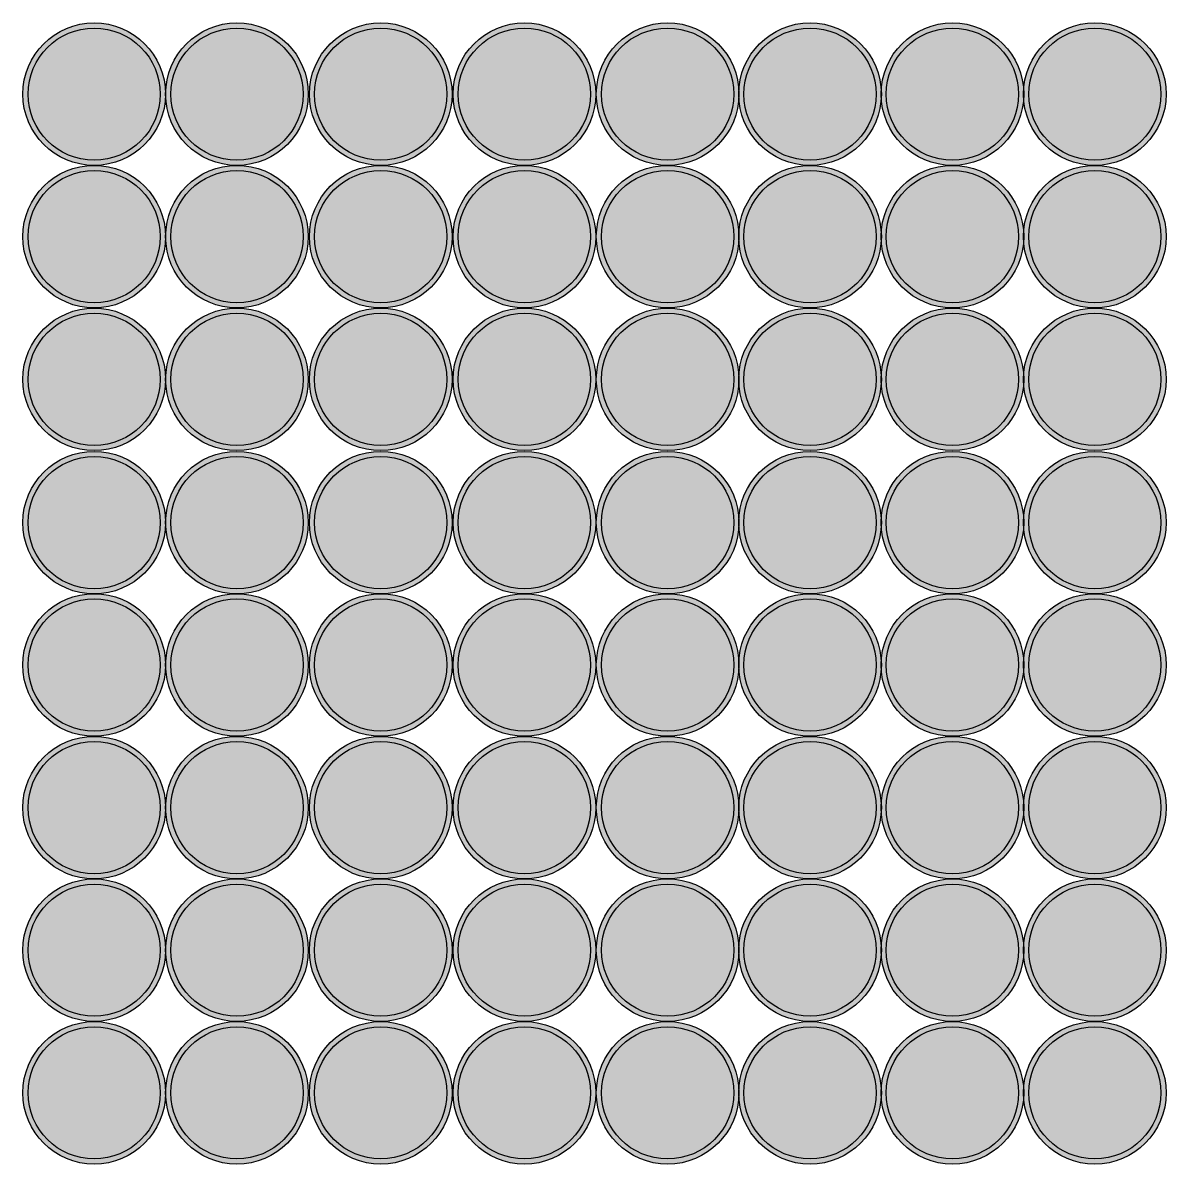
# Model space of a CAD drawing. Header units: inches. Extents: x 2620 to 4317, y 1826 to 2873.
# Drawn here: x 3358.93 to 3386.5, y 2522.89 to 2550.43 of the extents above; entities that cross this region are included whole.
import ezdxf

# ---------------------------------------------------------------- set-up
doc = ezdxf.new("R2010")
doc.units = ezdxf.units.IN
doc.header["$MEASUREMENT"] = 0

msp = doc.modelspace()

# ---------------------------------------------------------------- hatches: boundary and pattern name
h = msp.add_hatch(color=256)
h.dxf.hatch_style = 1
h.set_gradient(color1=(41, 49, 137), color2=(19, 103, 52), tint=1, name='INVCURVED')
h.paths.add_polyline_path([(3358.92527, 2548.71449, 1), (3362.36527, 2548.71449, 1)])
h.paths.add_polyline_path([(3362.24027, 2548.71449, -1), (3359.05027, 2548.71449, -1)], flags=16)
h = msp.add_hatch(color=256)
h.dxf.hatch_style = 1
h.set_gradient(color1=(242, 103, 34), color2=(248, 153, 30), tint=1)
h.paths.add_polyline_path([(3362.24027, 2548.71449, 1), (3359.05027, 2548.71449, 1)])
h = msp.add_hatch(color=256)
h.dxf.hatch_style = 1
h.set_gradient(color1=(41, 49, 137), color2=(19, 103, 52), tint=1, name='INVCURVED')
h.paths.add_polyline_path([(3362.369, 2548.71449, 1), (3365.809, 2548.71449, 1)])
h.paths.add_polyline_path([(3365.684, 2548.71449, -1), (3362.494, 2548.71449, -1)], flags=16)
h = msp.add_hatch(color=256)
h.dxf.hatch_style = 1
h.set_gradient(color1=(242, 103, 34), color2=(248, 153, 30), tint=1)
h.paths.add_polyline_path([(3365.684, 2548.71449, 1), (3362.494, 2548.71449, 1)])
h = msp.add_hatch(color=256)
h.dxf.hatch_style = 1
h.set_gradient(color1=(41, 49, 137), color2=(19, 103, 52), tint=1, name='INVCURVED')
h.paths.add_polyline_path([(3365.83755, 2548.71449, 1), (3369.27755, 2548.71449, 1)])
h.paths.add_polyline_path([(3369.15255, 2548.71449, -1), (3365.96255, 2548.71449, -1)], flags=16)
h = msp.add_hatch(color=256)
h.dxf.hatch_style = 1
h.set_gradient(color1=(242, 103, 34), color2=(248, 153, 30), tint=1)
h.paths.add_polyline_path([(3369.15255, 2548.71449, 1), (3365.96255, 2548.71449, 1)])
h = msp.add_hatch(color=256)
h.dxf.hatch_style = 1
h.set_gradient(color1=(41, 49, 137), color2=(19, 103, 52), tint=1, name='INVCURVED')
h.paths.add_polyline_path([(3369.30374, 2548.71449, 1), (3372.74374, 2548.71449, 1)])
h.paths.add_polyline_path([(3372.61874, 2548.71449, -1), (3369.42874, 2548.71449, -1)], flags=16)
h = msp.add_hatch(color=256)
h.dxf.hatch_style = 1
h.set_gradient(color1=(242, 103, 34), color2=(248, 153, 30), tint=1)
h.paths.add_polyline_path([(3372.61874, 2548.71449, 1), (3369.42874, 2548.71449, 1)])
h = msp.add_hatch(color=256)
h.dxf.hatch_style = 1
h.set_gradient(color1=(41, 49, 137), color2=(19, 103, 52), tint=1, name='INVCURVED')
h.paths.add_polyline_path([(3372.75767, 2548.71449, 1), (3376.19767, 2548.71449, 1)])
h.paths.add_polyline_path([(3376.07267, 2548.71449, -1), (3372.88267, 2548.71449, -1)], flags=16)
h = msp.add_hatch(color=256)
h.dxf.hatch_style = 1
h.set_gradient(color1=(242, 103, 34), color2=(248, 153, 30), tint=1)
h.paths.add_polyline_path([(3376.07267, 2548.71449, 1), (3372.88267, 2548.71449, 1)])
h = msp.add_hatch(color=256)
h.dxf.hatch_style = 1
h.set_gradient(color1=(41, 49, 137), color2=(19, 103, 52), tint=1, name='INVCURVED')
h.paths.add_polyline_path([(3376.19244, 2548.71449, 1), (3379.63244, 2548.71449, 1)])
h.paths.add_polyline_path([(3379.50744, 2548.71449, -1), (3376.31744, 2548.71449, -1)], flags=16)
h = msp.add_hatch(color=256)
h.dxf.hatch_style = 1
h.set_gradient(color1=(242, 103, 34), color2=(248, 153, 30), tint=1)
h.paths.add_polyline_path([(3379.50744, 2548.71449, 1), (3376.31744, 2548.71449, 1)])
h = msp.add_hatch(color=256)
h.dxf.hatch_style = 1
h.set_gradient(color1=(41, 49, 137), color2=(19, 103, 52), tint=1, name='INVCURVED')
h.paths.add_polyline_path([(3379.62721, 2548.71449, 1), (3383.06721, 2548.71449, 1)])
h.paths.add_polyline_path([(3382.94221, 2548.71449, -1), (3379.75221, 2548.71449, -1)], flags=16)
h = msp.add_hatch(color=256)
h.dxf.hatch_style = 1
h.set_gradient(color1=(242, 103, 34), color2=(248, 153, 30), tint=1)
h.paths.add_polyline_path([(3382.94221, 2548.71449, 1), (3379.75221, 2548.71449, 1)])
h = msp.add_hatch(color=256)
h.dxf.hatch_style = 1
h.set_gradient(color1=(41, 49, 137), color2=(19, 103, 52), tint=1, name='INVCURVED')
h.paths.add_polyline_path([(3383.06179, 2548.71449, 1), (3386.50179, 2548.71449, 1)])
h.paths.add_polyline_path([(3386.37679, 2548.71449, -1), (3383.18679, 2548.71449, -1)], flags=16)
h = msp.add_hatch(color=256)
h.dxf.hatch_style = 1
h.set_gradient(color1=(242, 103, 34), color2=(248, 153, 30), tint=1)
h.paths.add_polyline_path([(3386.37679, 2548.71449, 1), (3383.18679, 2548.71449, 1)])
h = msp.add_hatch(color=256)
h.dxf.hatch_style = 1
h.set_gradient(color1=(41, 49, 137), color2=(19, 103, 52), tint=1, name='INVCURVED')
h.paths.add_polyline_path([(3358.92527, 2545.27554, 1), (3362.36527, 2545.27554, 1)])
h.paths.add_polyline_path([(3362.24027, 2545.27554, -1), (3359.05027, 2545.27554, -1)], flags=16)
h = msp.add_hatch(color=256)
h.dxf.hatch_style = 1
h.set_gradient(color1=(41, 49, 137), color2=(19, 103, 52), tint=1, name='INVCURVED')
h.paths.add_polyline_path([(3362.369, 2545.27554, 1), (3365.809, 2545.27554, 1)])
h.paths.add_polyline_path([(3365.684, 2545.27554, -1), (3362.494, 2545.27554, -1)], flags=16)
h = msp.add_hatch(color=256)
h.dxf.hatch_style = 1
h.set_gradient(color1=(41, 49, 137), color2=(19, 103, 52), tint=1, name='INVCURVED')
h.paths.add_polyline_path([(3365.83755, 2545.27554, 1), (3369.27755, 2545.27554, 1)])
h.paths.add_polyline_path([(3369.15255, 2545.27554, -1), (3365.96255, 2545.27554, -1)], flags=16)
h = msp.add_hatch(color=256)
h.dxf.hatch_style = 1
h.set_gradient(color1=(41, 49, 137), color2=(19, 103, 52), tint=1, name='INVCURVED')
h.paths.add_polyline_path([(3369.30374, 2545.27554, 1), (3372.74374, 2545.27554, 1)])
h.paths.add_polyline_path([(3372.61874, 2545.27554, -1), (3369.42874, 2545.27554, -1)], flags=16)
h = msp.add_hatch(color=256)
h.dxf.hatch_style = 1
h.set_gradient(color1=(41, 49, 137), color2=(19, 103, 52), tint=1, name='INVCURVED')
h.paths.add_polyline_path([(3372.75767, 2545.27554, 1), (3376.19767, 2545.27554, 1)])
h.paths.add_polyline_path([(3376.07267, 2545.27554, -1), (3372.88267, 2545.27554, -1)], flags=16)
h = msp.add_hatch(color=256)
h.dxf.hatch_style = 1
h.set_gradient(color1=(41, 49, 137), color2=(19, 103, 52), tint=1, name='INVCURVED')
h.paths.add_polyline_path([(3376.19244, 2545.27554, 1), (3379.63244, 2545.27554, 1)])
h.paths.add_polyline_path([(3379.50744, 2545.27554, -1), (3376.31744, 2545.27554, -1)], flags=16)
h = msp.add_hatch(color=256)
h.dxf.hatch_style = 1
h.set_gradient(color1=(41, 49, 137), color2=(19, 103, 52), tint=1, name='INVCURVED')
h.paths.add_polyline_path([(3379.62721, 2545.27554, 1), (3383.06721, 2545.27554, 1)])
h.paths.add_polyline_path([(3382.94221, 2545.27554, -1), (3379.75221, 2545.27554, -1)], flags=16)
h = msp.add_hatch(color=256)
h.dxf.hatch_style = 1
h.set_gradient(color1=(41, 49, 137), color2=(19, 103, 52), tint=1, name='INVCURVED')
h.paths.add_polyline_path([(3383.06179, 2545.27554, 1), (3386.50179, 2545.27554, 1)])
h.paths.add_polyline_path([(3386.37679, 2545.27554, -1), (3383.18679, 2545.27554, -1)], flags=16)
h = msp.add_hatch(color=256)
h.dxf.hatch_style = 1
h.set_gradient(color1=(242, 103, 34), color2=(248, 153, 30), tint=1)
h.paths.add_polyline_path([(3362.24027, 2545.27554, 1), (3359.05027, 2545.27554, 1)])
h = msp.add_hatch(color=256)
h.dxf.hatch_style = 1
h.set_gradient(color1=(242, 103, 34), color2=(248, 153, 30), tint=1)
h.paths.add_polyline_path([(3365.684, 2545.27554, 1), (3362.494, 2545.27554, 1)])
h = msp.add_hatch(color=256)
h.dxf.hatch_style = 1
h.set_gradient(color1=(242, 103, 34), color2=(248, 153, 30), tint=1)
h.paths.add_polyline_path([(3369.15255, 2545.27554, 1), (3365.96255, 2545.27554, 1)])
h = msp.add_hatch(color=256)
h.dxf.hatch_style = 1
h.set_gradient(color1=(242, 103, 34), color2=(248, 153, 30), tint=1)
h.paths.add_polyline_path([(3372.61874, 2545.27554, 1), (3369.42874, 2545.27554, 1)])
h = msp.add_hatch(color=256)
h.dxf.hatch_style = 1
h.set_gradient(color1=(242, 103, 34), color2=(248, 153, 30), tint=1)
h.paths.add_polyline_path([(3376.07267, 2545.27554, 1), (3372.88267, 2545.27554, 1)])
h = msp.add_hatch(color=256)
h.dxf.hatch_style = 1
h.set_gradient(color1=(242, 103, 34), color2=(248, 153, 30), tint=1)
h.paths.add_polyline_path([(3379.50744, 2545.27554, 1), (3376.31744, 2545.27554, 1)])
h = msp.add_hatch(color=256)
h.dxf.hatch_style = 1
h.set_gradient(color1=(242, 103, 34), color2=(248, 153, 30), tint=1)
h.paths.add_polyline_path([(3382.94221, 2545.27554, 1), (3379.75221, 2545.27554, 1)])
h = msp.add_hatch(color=256)
h.dxf.hatch_style = 1
h.set_gradient(color1=(242, 103, 34), color2=(248, 153, 30), tint=1)
h.paths.add_polyline_path([(3386.37679, 2545.27554, 1), (3383.18679, 2545.27554, 1)])
h = msp.add_hatch(color=256)
h.dxf.hatch_style = 1
h.set_gradient(color1=(41, 49, 137), color2=(19, 103, 52), tint=1, name='INVCURVED')
h.paths.add_polyline_path([(3358.92527, 2541.83202, 1), (3362.36527, 2541.83202, 1)])
h.paths.add_polyline_path([(3362.24027, 2541.83202, -1), (3359.05027, 2541.83202, -1)], flags=16)
h = msp.add_hatch(color=256)
h.dxf.hatch_style = 1
h.set_gradient(color1=(242, 103, 34), color2=(248, 153, 30), tint=1)
h.paths.add_polyline_path([(3362.24027, 2541.83202, 1), (3359.05027, 2541.83202, 1)])
h = msp.add_hatch(color=256)
h.dxf.hatch_style = 1
h.set_gradient(color1=(41, 49, 137), color2=(19, 103, 52), tint=1, name='INVCURVED')
h.paths.add_polyline_path([(3362.369, 2541.83202, 1), (3365.809, 2541.83202, 1)])
h.paths.add_polyline_path([(3365.684, 2541.83202, -1), (3362.494, 2541.83202, -1)], flags=16)
h = msp.add_hatch(color=256)
h.dxf.hatch_style = 1
h.set_gradient(color1=(242, 103, 34), color2=(248, 153, 30), tint=1)
h.paths.add_polyline_path([(3365.684, 2541.83202, 1), (3362.494, 2541.83202, 1)])
h = msp.add_hatch(color=256)
h.dxf.hatch_style = 1
h.set_gradient(color1=(41, 49, 137), color2=(19, 103, 52), tint=1, name='INVCURVED')
h.paths.add_polyline_path([(3365.83755, 2541.83202, 1), (3369.27755, 2541.83202, 1)])
h.paths.add_polyline_path([(3369.15255, 2541.83202, -1), (3365.96255, 2541.83202, -1)], flags=16)
h = msp.add_hatch(color=256)
h.dxf.hatch_style = 1
h.set_gradient(color1=(242, 103, 34), color2=(248, 153, 30), tint=1)
h.paths.add_polyline_path([(3369.15255, 2541.83202, 1), (3365.96255, 2541.83202, 1)])
h = msp.add_hatch(color=256)
h.dxf.hatch_style = 1
h.set_gradient(color1=(41, 49, 137), color2=(19, 103, 52), tint=1, name='INVCURVED')
h.paths.add_polyline_path([(3369.30374, 2541.83202, 1), (3372.74374, 2541.83202, 1)])
h.paths.add_polyline_path([(3372.61874, 2541.83202, -1), (3369.42874, 2541.83202, -1)], flags=16)
h = msp.add_hatch(color=256)
h.dxf.hatch_style = 1
h.set_gradient(color1=(242, 103, 34), color2=(248, 153, 30), tint=1)
h.paths.add_polyline_path([(3372.61874, 2541.83202, 1), (3369.42874, 2541.83202, 1)])
h = msp.add_hatch(color=256)
h.dxf.hatch_style = 1
h.set_gradient(color1=(41, 49, 137), color2=(19, 103, 52), tint=1, name='INVCURVED')
h.paths.add_polyline_path([(3372.75767, 2541.83202, 1), (3376.19767, 2541.83202, 1)])
h.paths.add_polyline_path([(3376.07267, 2541.83202, -1), (3372.88267, 2541.83202, -1)], flags=16)
h = msp.add_hatch(color=256)
h.dxf.hatch_style = 1
h.set_gradient(color1=(242, 103, 34), color2=(248, 153, 30), tint=1)
h.paths.add_polyline_path([(3376.07267, 2541.83202, 1), (3372.88267, 2541.83202, 1)])
h = msp.add_hatch(color=256)
h.dxf.hatch_style = 1
h.set_gradient(color1=(41, 49, 137), color2=(19, 103, 52), tint=1, name='INVCURVED')
h.paths.add_polyline_path([(3376.19244, 2541.83202, 1), (3379.63244, 2541.83202, 1)])
h.paths.add_polyline_path([(3379.50744, 2541.83202, -1), (3376.31744, 2541.83202, -1)], flags=16)
h = msp.add_hatch(color=256)
h.dxf.hatch_style = 1
h.set_gradient(color1=(242, 103, 34), color2=(248, 153, 30), tint=1)
h.paths.add_polyline_path([(3379.50744, 2541.83202, 1), (3376.31744, 2541.83202, 1)])
h = msp.add_hatch(color=256)
h.dxf.hatch_style = 1
h.set_gradient(color1=(41, 49, 137), color2=(19, 103, 52), tint=1, name='INVCURVED')
h.paths.add_polyline_path([(3379.62721, 2541.83202, 1), (3383.06721, 2541.83202, 1)])
h.paths.add_polyline_path([(3382.94221, 2541.83202, -1), (3379.75221, 2541.83202, -1)], flags=16)
h = msp.add_hatch(color=256)
h.dxf.hatch_style = 1
h.set_gradient(color1=(242, 103, 34), color2=(248, 153, 30), tint=1)
h.paths.add_polyline_path([(3382.94221, 2541.83202, 1), (3379.75221, 2541.83202, 1)])
h = msp.add_hatch(color=256)
h.dxf.hatch_style = 1
h.set_gradient(color1=(41, 49, 137), color2=(19, 103, 52), tint=1, name='INVCURVED')
h.paths.add_polyline_path([(3383.06179, 2541.83202, 1), (3386.50179, 2541.83202, 1)])
h.paths.add_polyline_path([(3386.37679, 2541.83202, -1), (3383.18679, 2541.83202, -1)], flags=16)
h = msp.add_hatch(color=256)
h.dxf.hatch_style = 1
h.set_gradient(color1=(242, 103, 34), color2=(248, 153, 30), tint=1)
h.paths.add_polyline_path([(3386.37679, 2541.83202, 1), (3383.18679, 2541.83202, 1)])
h = msp.add_hatch(color=256)
h.dxf.hatch_style = 1
h.set_gradient(color1=(41, 49, 137), color2=(19, 103, 52), tint=1, name='INVCURVED')
h.paths.add_polyline_path([(3358.92527, 2538.37466, 1), (3362.36527, 2538.37466, 1)])
h.paths.add_polyline_path([(3362.24027, 2538.37466, -1), (3359.05027, 2538.37466, -1)], flags=16)
h = msp.add_hatch(color=256)
h.dxf.hatch_style = 1
h.set_gradient(color1=(41, 49, 137), color2=(19, 103, 52), tint=1, name='INVCURVED')
h.paths.add_polyline_path([(3362.369, 2538.37466, 1), (3365.809, 2538.37466, 1)])
h.paths.add_polyline_path([(3365.684, 2538.37466, -1), (3362.494, 2538.37466, -1)], flags=16)
h = msp.add_hatch(color=256)
h.dxf.hatch_style = 1
h.set_gradient(color1=(41, 49, 137), color2=(19, 103, 52), tint=1, name='INVCURVED')
h.paths.add_polyline_path([(3365.83755, 2538.37466, 1), (3369.27755, 2538.37466, 1)])
h.paths.add_polyline_path([(3369.15255, 2538.37466, -1), (3365.96255, 2538.37466, -1)], flags=16)
h = msp.add_hatch(color=256)
h.dxf.hatch_style = 1
h.set_gradient(color1=(41, 49, 137), color2=(19, 103, 52), tint=1, name='INVCURVED')
h.paths.add_polyline_path([(3369.30374, 2538.37466, 1), (3372.74374, 2538.37466, 1)])
h.paths.add_polyline_path([(3372.61874, 2538.37466, -1), (3369.42874, 2538.37466, -1)], flags=16)
h = msp.add_hatch(color=256)
h.dxf.hatch_style = 1
h.set_gradient(color1=(41, 49, 137), color2=(19, 103, 52), tint=1, name='INVCURVED')
h.paths.add_polyline_path([(3372.75767, 2538.37466, 1), (3376.19767, 2538.37466, 1)])
h.paths.add_polyline_path([(3376.07267, 2538.37466, -1), (3372.88267, 2538.37466, -1)], flags=16)
h = msp.add_hatch(color=256)
h.dxf.hatch_style = 1
h.set_gradient(color1=(41, 49, 137), color2=(19, 103, 52), tint=1, name='INVCURVED')
h.paths.add_polyline_path([(3376.19244, 2538.37466, 1), (3379.63244, 2538.37466, 1)])
h.paths.add_polyline_path([(3379.50744, 2538.37466, -1), (3376.31744, 2538.37466, -1)], flags=16)
h = msp.add_hatch(color=256)
h.dxf.hatch_style = 1
h.set_gradient(color1=(41, 49, 137), color2=(19, 103, 52), tint=1, name='INVCURVED')
h.paths.add_polyline_path([(3379.62721, 2538.37466, 1), (3383.06721, 2538.37466, 1)])
h.paths.add_polyline_path([(3382.94221, 2538.37466, -1), (3379.75221, 2538.37466, -1)], flags=16)
h = msp.add_hatch(color=256)
h.dxf.hatch_style = 1
h.set_gradient(color1=(41, 49, 137), color2=(19, 103, 52), tint=1, name='INVCURVED')
h.paths.add_polyline_path([(3383.06179, 2538.37466, 1), (3386.50179, 2538.37466, 1)])
h.paths.add_polyline_path([(3386.37679, 2538.37466, -1), (3383.18679, 2538.37466, -1)], flags=16)
h = msp.add_hatch(color=256)
h.dxf.hatch_style = 1
h.set_gradient(color1=(242, 103, 34), color2=(248, 153, 30), tint=1)
h.paths.add_polyline_path([(3362.24027, 2538.37466, 1), (3359.05027, 2538.37466, 1)])
h = msp.add_hatch(color=256)
h.dxf.hatch_style = 1
h.set_gradient(color1=(242, 103, 34), color2=(248, 153, 30), tint=1)
h.paths.add_polyline_path([(3365.684, 2538.37466, 1), (3362.494, 2538.37466, 1)])
h = msp.add_hatch(color=256)
h.dxf.hatch_style = 1
h.set_gradient(color1=(242, 103, 34), color2=(248, 153, 30), tint=1)
h.paths.add_polyline_path([(3369.15255, 2538.37466, 1), (3365.96255, 2538.37466, 1)])
h = msp.add_hatch(color=256)
h.dxf.hatch_style = 1
h.set_gradient(color1=(242, 103, 34), color2=(248, 153, 30), tint=1)
h.paths.add_polyline_path([(3372.61874, 2538.37466, 1), (3369.42874, 2538.37466, 1)])
h = msp.add_hatch(color=256)
h.dxf.hatch_style = 1
h.set_gradient(color1=(242, 103, 34), color2=(248, 153, 30), tint=1)
h.paths.add_polyline_path([(3376.07267, 2538.37466, 1), (3372.88267, 2538.37466, 1)])
h = msp.add_hatch(color=256)
h.dxf.hatch_style = 1
h.set_gradient(color1=(242, 103, 34), color2=(248, 153, 30), tint=1)
h.paths.add_polyline_path([(3379.50744, 2538.37466, 1), (3376.31744, 2538.37466, 1)])
h = msp.add_hatch(color=256)
h.dxf.hatch_style = 1
h.set_gradient(color1=(242, 103, 34), color2=(248, 153, 30), tint=1)
h.paths.add_polyline_path([(3382.94221, 2538.37466, 1), (3379.75221, 2538.37466, 1)])
h = msp.add_hatch(color=256)
h.dxf.hatch_style = 1
h.set_gradient(color1=(242, 103, 34), color2=(248, 153, 30), tint=1)
h.paths.add_polyline_path([(3386.37679, 2538.37466, 1), (3383.18679, 2538.37466, 1)])
h = msp.add_hatch(color=256)
h.dxf.hatch_style = 1
h.set_gradient(color1=(41, 49, 137), color2=(19, 103, 52), tint=1, name='INVCURVED')
h.paths.add_polyline_path([(3358.92527, 2534.9388, 1), (3362.36527, 2534.9388, 1)])
h.paths.add_polyline_path([(3362.24027, 2534.9388, -1), (3359.05027, 2534.9388, -1)], flags=16)
h = msp.add_hatch(color=256)
h.dxf.hatch_style = 1
h.set_gradient(color1=(242, 103, 34), color2=(248, 153, 30), tint=1)
h.paths.add_polyline_path([(3362.24027, 2534.9388, 1), (3359.05027, 2534.9388, 1)])
h = msp.add_hatch(color=256)
h.dxf.hatch_style = 1
h.set_gradient(color1=(41, 49, 137), color2=(19, 103, 52), tint=1, name='INVCURVED')
h.paths.add_polyline_path([(3362.369, 2534.9388, 1), (3365.809, 2534.9388, 1)])
h.paths.add_polyline_path([(3365.684, 2534.9388, -1), (3362.494, 2534.9388, -1)], flags=16)
h = msp.add_hatch(color=256)
h.dxf.hatch_style = 1
h.set_gradient(color1=(242, 103, 34), color2=(248, 153, 30), tint=1)
h.paths.add_polyline_path([(3365.684, 2534.9388, 1), (3362.494, 2534.9388, 1)])
h = msp.add_hatch(color=256)
h.dxf.hatch_style = 1
h.set_gradient(color1=(41, 49, 137), color2=(19, 103, 52), tint=1, name='INVCURVED')
h.paths.add_polyline_path([(3365.83755, 2534.9388, 1), (3369.27755, 2534.9388, 1)])
h.paths.add_polyline_path([(3369.15255, 2534.9388, -1), (3365.96255, 2534.9388, -1)], flags=16)
h = msp.add_hatch(color=256)
h.dxf.hatch_style = 1
h.set_gradient(color1=(242, 103, 34), color2=(248, 153, 30), tint=1)
h.paths.add_polyline_path([(3369.15255, 2534.9388, 1), (3365.96255, 2534.9388, 1)])
h = msp.add_hatch(color=256)
h.dxf.hatch_style = 1
h.set_gradient(color1=(41, 49, 137), color2=(19, 103, 52), tint=1, name='INVCURVED')
h.paths.add_polyline_path([(3369.30374, 2534.9388, 1), (3372.74374, 2534.9388, 1)])
h.paths.add_polyline_path([(3372.61874, 2534.9388, -1), (3369.42874, 2534.9388, -1)], flags=16)
h = msp.add_hatch(color=256)
h.dxf.hatch_style = 1
h.set_gradient(color1=(242, 103, 34), color2=(248, 153, 30), tint=1)
h.paths.add_polyline_path([(3372.61874, 2534.9388, 1), (3369.42874, 2534.9388, 1)])
h = msp.add_hatch(color=256)
h.dxf.hatch_style = 1
h.set_gradient(color1=(41, 49, 137), color2=(19, 103, 52), tint=1, name='INVCURVED')
h.paths.add_polyline_path([(3372.75767, 2534.9388, 1), (3376.19767, 2534.9388, 1)])
h.paths.add_polyline_path([(3376.07267, 2534.9388, -1), (3372.88267, 2534.9388, -1)], flags=16)
h = msp.add_hatch(color=256)
h.dxf.hatch_style = 1
h.set_gradient(color1=(242, 103, 34), color2=(248, 153, 30), tint=1)
h.paths.add_polyline_path([(3376.07267, 2534.9388, 1), (3372.88267, 2534.9388, 1)])
h = msp.add_hatch(color=256)
h.dxf.hatch_style = 1
h.set_gradient(color1=(41, 49, 137), color2=(19, 103, 52), tint=1, name='INVCURVED')
h.paths.add_polyline_path([(3376.19244, 2534.9388, 1), (3379.63244, 2534.9388, 1)])
h.paths.add_polyline_path([(3379.50744, 2534.9388, -1), (3376.31744, 2534.9388, -1)], flags=16)
h = msp.add_hatch(color=256)
h.dxf.hatch_style = 1
h.set_gradient(color1=(242, 103, 34), color2=(248, 153, 30), tint=1)
h.paths.add_polyline_path([(3379.50744, 2534.9388, 1), (3376.31744, 2534.9388, 1)])
h = msp.add_hatch(color=256)
h.dxf.hatch_style = 1
h.set_gradient(color1=(41, 49, 137), color2=(19, 103, 52), tint=1, name='INVCURVED')
h.paths.add_polyline_path([(3379.62721, 2534.9388, 1), (3383.06721, 2534.9388, 1)])
h.paths.add_polyline_path([(3382.94221, 2534.9388, -1), (3379.75221, 2534.9388, -1)], flags=16)
h = msp.add_hatch(color=256)
h.dxf.hatch_style = 1
h.set_gradient(color1=(242, 103, 34), color2=(248, 153, 30), tint=1)
h.paths.add_polyline_path([(3382.94221, 2534.9388, 1), (3379.75221, 2534.9388, 1)])
h = msp.add_hatch(color=256)
h.dxf.hatch_style = 1
h.set_gradient(color1=(41, 49, 137), color2=(19, 103, 52), tint=1, name='INVCURVED')
h.paths.add_polyline_path([(3383.06179, 2534.9388, 1), (3386.50179, 2534.9388, 1)])
h.paths.add_polyline_path([(3386.37679, 2534.9388, -1), (3383.18679, 2534.9388, -1)], flags=16)
h = msp.add_hatch(color=256)
h.dxf.hatch_style = 1
h.set_gradient(color1=(242, 103, 34), color2=(248, 153, 30), tint=1)
h.paths.add_polyline_path([(3386.37679, 2534.9388, 1), (3383.18679, 2534.9388, 1)])
h = msp.add_hatch(color=256)
h.dxf.hatch_style = 1
h.set_gradient(color1=(41, 49, 137), color2=(19, 103, 52), tint=1, name='INVCURVED')
h.paths.add_polyline_path([(3358.92527, 2531.49625, 1), (3362.36527, 2531.49625, 1)])
h.paths.add_polyline_path([(3362.24027, 2531.49625, -1), (3359.05027, 2531.49625, -1)], flags=16)
h = msp.add_hatch(color=256)
h.dxf.hatch_style = 1
h.set_gradient(color1=(41, 49, 137), color2=(19, 103, 52), tint=1, name='INVCURVED')
h.paths.add_polyline_path([(3362.369, 2531.49625, 1), (3365.809, 2531.49625, 1)])
h.paths.add_polyline_path([(3365.684, 2531.49625, -1), (3362.494, 2531.49625, -1)], flags=16)
h = msp.add_hatch(color=256)
h.dxf.hatch_style = 1
h.set_gradient(color1=(41, 49, 137), color2=(19, 103, 52), tint=1, name='INVCURVED')
h.paths.add_polyline_path([(3365.83755, 2531.49625, 1), (3369.27755, 2531.49625, 1)])
h.paths.add_polyline_path([(3369.15255, 2531.49625, -1), (3365.96255, 2531.49625, -1)], flags=16)
h = msp.add_hatch(color=256)
h.dxf.hatch_style = 1
h.set_gradient(color1=(41, 49, 137), color2=(19, 103, 52), tint=1, name='INVCURVED')
h.paths.add_polyline_path([(3369.30374, 2531.49625, 1), (3372.74374, 2531.49625, 1)])
h.paths.add_polyline_path([(3372.61874, 2531.49625, -1), (3369.42874, 2531.49625, -1)], flags=16)
h = msp.add_hatch(color=256)
h.dxf.hatch_style = 1
h.set_gradient(color1=(41, 49, 137), color2=(19, 103, 52), tint=1, name='INVCURVED')
h.paths.add_polyline_path([(3372.75767, 2531.49625, 1), (3376.19767, 2531.49625, 1)])
h.paths.add_polyline_path([(3376.07267, 2531.49625, -1), (3372.88267, 2531.49625, -1)], flags=16)
h = msp.add_hatch(color=256)
h.dxf.hatch_style = 1
h.set_gradient(color1=(41, 49, 137), color2=(19, 103, 52), tint=1, name='INVCURVED')
h.paths.add_polyline_path([(3376.19244, 2531.49625, 1), (3379.63244, 2531.49625, 1)])
h.paths.add_polyline_path([(3379.50744, 2531.49625, -1), (3376.31744, 2531.49625, -1)], flags=16)
h = msp.add_hatch(color=256)
h.dxf.hatch_style = 1
h.set_gradient(color1=(41, 49, 137), color2=(19, 103, 52), tint=1, name='INVCURVED')
h.paths.add_polyline_path([(3379.62721, 2531.49625, 1), (3383.06721, 2531.49625, 1)])
h.paths.add_polyline_path([(3382.94221, 2531.49625, -1), (3379.75221, 2531.49625, -1)], flags=16)
h = msp.add_hatch(color=256)
h.dxf.hatch_style = 1
h.set_gradient(color1=(41, 49, 137), color2=(19, 103, 52), tint=1, name='INVCURVED')
h.paths.add_polyline_path([(3383.06179, 2531.49625, 1), (3386.50179, 2531.49625, 1)])
h.paths.add_polyline_path([(3386.37679, 2531.49625, -1), (3383.18679, 2531.49625, -1)], flags=16)
h = msp.add_hatch(color=256)
h.dxf.hatch_style = 1
h.set_gradient(color1=(242, 103, 34), color2=(248, 153, 30), tint=1)
h.paths.add_polyline_path([(3362.24027, 2531.49625, 1), (3359.05027, 2531.49625, 1)])
h = msp.add_hatch(color=256)
h.dxf.hatch_style = 1
h.set_gradient(color1=(242, 103, 34), color2=(248, 153, 30), tint=1)
h.paths.add_polyline_path([(3365.684, 2531.49625, 1), (3362.494, 2531.49625, 1)])
h = msp.add_hatch(color=256)
h.dxf.hatch_style = 1
h.set_gradient(color1=(242, 103, 34), color2=(248, 153, 30), tint=1)
h.paths.add_polyline_path([(3369.15255, 2531.49625, 1), (3365.96255, 2531.49625, 1)])
h = msp.add_hatch(color=256)
h.dxf.hatch_style = 1
h.set_gradient(color1=(242, 103, 34), color2=(248, 153, 30), tint=1)
h.paths.add_polyline_path([(3372.61874, 2531.49625, 1), (3369.42874, 2531.49625, 1)])
h = msp.add_hatch(color=256)
h.dxf.hatch_style = 1
h.set_gradient(color1=(242, 103, 34), color2=(248, 153, 30), tint=1)
h.paths.add_polyline_path([(3376.07267, 2531.49625, 1), (3372.88267, 2531.49625, 1)])
h = msp.add_hatch(color=256)
h.dxf.hatch_style = 1
h.set_gradient(color1=(242, 103, 34), color2=(248, 153, 30), tint=1)
h.paths.add_polyline_path([(3379.50744, 2531.49625, 1), (3376.31744, 2531.49625, 1)])
h = msp.add_hatch(color=256)
h.dxf.hatch_style = 1
h.set_gradient(color1=(242, 103, 34), color2=(248, 153, 30), tint=1)
h.paths.add_polyline_path([(3382.94221, 2531.49625, 1), (3379.75221, 2531.49625, 1)])
h = msp.add_hatch(color=256)
h.dxf.hatch_style = 1
h.set_gradient(color1=(242, 103, 34), color2=(248, 153, 30), tint=1)
h.paths.add_polyline_path([(3386.37679, 2531.49625, 1), (3383.18679, 2531.49625, 1)])
h = msp.add_hatch(color=256)
h.dxf.hatch_style = 1
h.set_gradient(color1=(41, 49, 137), color2=(19, 103, 52), tint=1, name='INVCURVED')
h.paths.add_polyline_path([(3358.92527, 2528.05731, 1), (3362.36527, 2528.05731, 1)])
h.paths.add_polyline_path([(3362.24027, 2528.05731, -1), (3359.05027, 2528.05731, -1)], flags=16)
h = msp.add_hatch(color=256)
h.dxf.hatch_style = 1
h.set_gradient(color1=(242, 103, 34), color2=(248, 153, 30), tint=1)
h.paths.add_polyline_path([(3362.24027, 2528.05731, 1), (3359.05027, 2528.05731, 1)])
h = msp.add_hatch(color=256)
h.dxf.hatch_style = 1
h.set_gradient(color1=(41, 49, 137), color2=(19, 103, 52), tint=1, name='INVCURVED')
h.paths.add_polyline_path([(3362.369, 2528.05731, 1), (3365.809, 2528.05731, 1)])
h.paths.add_polyline_path([(3365.684, 2528.05731, -1), (3362.494, 2528.05731, -1)], flags=16)
h = msp.add_hatch(color=256)
h.dxf.hatch_style = 1
h.set_gradient(color1=(242, 103, 34), color2=(248, 153, 30), tint=1)
h.paths.add_polyline_path([(3365.684, 2528.05731, 1), (3362.494, 2528.05731, 1)])
h = msp.add_hatch(color=256)
h.dxf.hatch_style = 1
h.set_gradient(color1=(41, 49, 137), color2=(19, 103, 52), tint=1, name='INVCURVED')
h.paths.add_polyline_path([(3365.83755, 2528.05731, 1), (3369.27755, 2528.05731, 1)])
h.paths.add_polyline_path([(3369.15255, 2528.05731, -1), (3365.96255, 2528.05731, -1)], flags=16)
h = msp.add_hatch(color=256)
h.dxf.hatch_style = 1
h.set_gradient(color1=(242, 103, 34), color2=(248, 153, 30), tint=1)
h.paths.add_polyline_path([(3369.15255, 2528.05731, 1), (3365.96255, 2528.05731, 1)])
h = msp.add_hatch(color=256)
h.dxf.hatch_style = 1
h.set_gradient(color1=(41, 49, 137), color2=(19, 103, 52), tint=1, name='INVCURVED')
h.paths.add_polyline_path([(3369.30374, 2528.05731, 1), (3372.74374, 2528.05731, 1)])
h.paths.add_polyline_path([(3372.61874, 2528.05731, -1), (3369.42874, 2528.05731, -1)], flags=16)
h = msp.add_hatch(color=256)
h.dxf.hatch_style = 1
h.set_gradient(color1=(242, 103, 34), color2=(248, 153, 30), tint=1)
h.paths.add_polyline_path([(3372.61874, 2528.05731, 1), (3369.42874, 2528.05731, 1)])
h = msp.add_hatch(color=256)
h.dxf.hatch_style = 1
h.set_gradient(color1=(41, 49, 137), color2=(19, 103, 52), tint=1, name='INVCURVED')
h.paths.add_polyline_path([(3372.75767, 2528.05731, 1), (3376.19767, 2528.05731, 1)])
h.paths.add_polyline_path([(3376.07267, 2528.05731, -1), (3372.88267, 2528.05731, -1)], flags=16)
h = msp.add_hatch(color=256)
h.dxf.hatch_style = 1
h.set_gradient(color1=(242, 103, 34), color2=(248, 153, 30), tint=1)
h.paths.add_polyline_path([(3376.07267, 2528.05731, 1), (3372.88267, 2528.05731, 1)])
h = msp.add_hatch(color=256)
h.dxf.hatch_style = 1
h.set_gradient(color1=(41, 49, 137), color2=(19, 103, 52), tint=1, name='INVCURVED')
h.paths.add_polyline_path([(3376.19244, 2528.05731, 1), (3379.63244, 2528.05731, 1)])
h.paths.add_polyline_path([(3379.50744, 2528.05731, -1), (3376.31744, 2528.05731, -1)], flags=16)
h = msp.add_hatch(color=256)
h.dxf.hatch_style = 1
h.set_gradient(color1=(242, 103, 34), color2=(248, 153, 30), tint=1)
h.paths.add_polyline_path([(3379.50744, 2528.05731, 1), (3376.31744, 2528.05731, 1)])
h = msp.add_hatch(color=256)
h.dxf.hatch_style = 1
h.set_gradient(color1=(41, 49, 137), color2=(19, 103, 52), tint=1, name='INVCURVED')
h.paths.add_polyline_path([(3379.62721, 2528.05731, 1), (3383.06721, 2528.05731, 1)])
h.paths.add_polyline_path([(3382.94221, 2528.05731, -1), (3379.75221, 2528.05731, -1)], flags=16)
h = msp.add_hatch(color=256)
h.dxf.hatch_style = 1
h.set_gradient(color1=(242, 103, 34), color2=(248, 153, 30), tint=1)
h.paths.add_polyline_path([(3382.94221, 2528.05731, 1), (3379.75221, 2528.05731, 1)])
h = msp.add_hatch(color=256)
h.dxf.hatch_style = 1
h.set_gradient(color1=(41, 49, 137), color2=(19, 103, 52), tint=1, name='INVCURVED')
h.paths.add_polyline_path([(3383.06179, 2528.05731, 1), (3386.50179, 2528.05731, 1)])
h.paths.add_polyline_path([(3386.37679, 2528.05731, -1), (3383.18679, 2528.05731, -1)], flags=16)
h = msp.add_hatch(color=256)
h.dxf.hatch_style = 1
h.set_gradient(color1=(242, 103, 34), color2=(248, 153, 30), tint=1)
h.paths.add_polyline_path([(3386.37679, 2528.05731, 1), (3383.18679, 2528.05731, 1)])
h = msp.add_hatch(color=256)
h.dxf.hatch_style = 1
h.set_gradient(color1=(41, 49, 137), color2=(19, 103, 52), tint=1, name='INVCURVED')
h.paths.add_polyline_path([(3358.92527, 2524.61379, 1), (3362.36527, 2524.61379, 1)])
h.paths.add_polyline_path([(3362.24027, 2524.61379, -1), (3359.05027, 2524.61379, -1)], flags=16)
h = msp.add_hatch(color=256)
h.dxf.hatch_style = 1
h.set_gradient(color1=(41, 49, 137), color2=(19, 103, 52), tint=1, name='INVCURVED')
h.paths.add_polyline_path([(3362.369, 2524.61379, 1), (3365.809, 2524.61379, 1)])
h.paths.add_polyline_path([(3365.684, 2524.61379, -1), (3362.494, 2524.61379, -1)], flags=16)
h = msp.add_hatch(color=256)
h.dxf.hatch_style = 1
h.set_gradient(color1=(41, 49, 137), color2=(19, 103, 52), tint=1, name='INVCURVED')
h.paths.add_polyline_path([(3365.83755, 2524.61379, 1), (3369.27755, 2524.61379, 1)])
h.paths.add_polyline_path([(3369.15255, 2524.61379, -1), (3365.96255, 2524.61379, -1)], flags=16)
h = msp.add_hatch(color=256)
h.dxf.hatch_style = 1
h.set_gradient(color1=(41, 49, 137), color2=(19, 103, 52), tint=1, name='INVCURVED')
h.paths.add_polyline_path([(3369.30374, 2524.61379, 1), (3372.74374, 2524.61379, 1)])
h.paths.add_polyline_path([(3372.61874, 2524.61379, -1), (3369.42874, 2524.61379, -1)], flags=16)
h = msp.add_hatch(color=256)
h.dxf.hatch_style = 1
h.set_gradient(color1=(41, 49, 137), color2=(19, 103, 52), tint=1, name='INVCURVED')
h.paths.add_polyline_path([(3372.75767, 2524.61379, 1), (3376.19767, 2524.61379, 1)])
h.paths.add_polyline_path([(3376.07267, 2524.61379, -1), (3372.88267, 2524.61379, -1)], flags=16)
h = msp.add_hatch(color=256)
h.dxf.hatch_style = 1
h.set_gradient(color1=(41, 49, 137), color2=(19, 103, 52), tint=1, name='INVCURVED')
h.paths.add_polyline_path([(3376.19244, 2524.61379, 1), (3379.63244, 2524.61379, 1)])
h.paths.add_polyline_path([(3379.50744, 2524.61379, -1), (3376.31744, 2524.61379, -1)], flags=16)
h = msp.add_hatch(color=256)
h.dxf.hatch_style = 1
h.set_gradient(color1=(41, 49, 137), color2=(19, 103, 52), tint=1, name='INVCURVED')
h.paths.add_polyline_path([(3379.62721, 2524.61379, 1), (3383.06721, 2524.61379, 1)])
h.paths.add_polyline_path([(3382.94221, 2524.61379, -1), (3379.75221, 2524.61379, -1)], flags=16)
h = msp.add_hatch(color=256)
h.dxf.hatch_style = 1
h.set_gradient(color1=(41, 49, 137), color2=(19, 103, 52), tint=1, name='INVCURVED')
h.paths.add_polyline_path([(3383.06179, 2524.61379, 1), (3386.50179, 2524.61379, 1)])
h.paths.add_polyline_path([(3386.37679, 2524.61379, -1), (3383.18679, 2524.61379, -1)], flags=16)
h = msp.add_hatch(color=256)
h.dxf.hatch_style = 1
h.set_gradient(color1=(242, 103, 34), color2=(248, 153, 30), tint=1)
h.paths.add_polyline_path([(3362.24027, 2524.61379, 1), (3359.05027, 2524.61379, 1)])
h = msp.add_hatch(color=256)
h.dxf.hatch_style = 1
h.set_gradient(color1=(242, 103, 34), color2=(248, 153, 30), tint=1)
h.paths.add_polyline_path([(3365.684, 2524.61379, 1), (3362.494, 2524.61379, 1)])
h = msp.add_hatch(color=256)
h.dxf.hatch_style = 1
h.set_gradient(color1=(242, 103, 34), color2=(248, 153, 30), tint=1)
h.paths.add_polyline_path([(3369.15255, 2524.61379, 1), (3365.96255, 2524.61379, 1)])
h = msp.add_hatch(color=256)
h.dxf.hatch_style = 1
h.set_gradient(color1=(242, 103, 34), color2=(248, 153, 30), tint=1)
h.paths.add_polyline_path([(3372.61874, 2524.61379, 1), (3369.42874, 2524.61379, 1)])
h = msp.add_hatch(color=256)
h.dxf.hatch_style = 1
h.set_gradient(color1=(242, 103, 34), color2=(248, 153, 30), tint=1)
h.paths.add_polyline_path([(3376.07267, 2524.61379, 1), (3372.88267, 2524.61379, 1)])
h = msp.add_hatch(color=256)
h.dxf.hatch_style = 1
h.set_gradient(color1=(242, 103, 34), color2=(248, 153, 30), tint=1)
h.paths.add_polyline_path([(3379.50744, 2524.61379, 1), (3376.31744, 2524.61379, 1)])
h = msp.add_hatch(color=256)
h.dxf.hatch_style = 1
h.set_gradient(color1=(242, 103, 34), color2=(248, 153, 30), tint=1)
h.paths.add_polyline_path([(3382.94221, 2524.61379, 1), (3379.75221, 2524.61379, 1)])
h = msp.add_hatch(color=256)
h.dxf.hatch_style = 1
h.set_gradient(color1=(242, 103, 34), color2=(248, 153, 30), tint=1)
h.paths.add_polyline_path([(3386.37679, 2524.61379, 1), (3383.18679, 2524.61379, 1)])

# ---------------------------------------------------------------- linework, layer by layer
for centre, radius in [((3360.64527, 2548.71449), 1.72), ((3360.64527, 2548.71449), 1.595), ((3364.089, 2548.71449), 1.72), ((3364.089, 2548.71449), 1.595), ((3367.55755, 2548.71449), 1.72), ((3367.55755, 2548.71449), 1.595), ((3371.02374, 2548.71449), 1.72), ((3371.02374, 2548.71449), 1.595), ((3374.47767, 2548.71449), 1.72), ((3374.47767, 2548.71449), 1.595), ((3377.91244, 2548.71449), 1.72), ((3377.91244, 2548.71449), 1.595), ((3381.34721, 2548.71449), 1.72), ((3381.34721, 2548.71449), 1.595), ((3384.78179, 2548.71449), 1.72), ((3384.78179, 2548.71449), 1.595), ((3360.64527, 2545.27554), 1.72), ((3364.089, 2545.27554), 1.72), ((3367.55755, 2545.27554), 1.72), ((3371.02374, 2545.27554), 1.72), ((3374.47767, 2545.27554), 1.72), ((3377.91244, 2545.27554), 1.72), ((3381.34721, 2545.27554), 1.72), ((3384.78179, 2545.27554), 1.72), ((3360.64527, 2545.27554), 1.595), ((3364.089, 2545.27554), 1.595), ((3367.55755, 2545.27554), 1.595), ((3371.02374, 2545.27554), 1.595), ((3374.47767, 2545.27554), 1.595), ((3377.91244, 2545.27554), 1.595), ((3381.34721, 2545.27554), 1.595), ((3384.78179, 2545.27554), 1.595), ((3360.64527, 2541.83202), 1.72), ((3360.64527, 2541.83202), 1.595), ((3364.089, 2541.83202), 1.72), ((3364.089, 2541.83202), 1.595), ((3367.55755, 2541.83202), 1.72), ((3367.55755, 2541.83202), 1.595), ((3371.02374, 2541.83202), 1.72), ((3371.02374, 2541.83202), 1.595), ((3374.47767, 2541.83202), 1.72), ((3374.47767, 2541.83202), 1.595), ((3377.91244, 2541.83202), 1.72), ((3377.91244, 2541.83202), 1.595), ((3381.34721, 2541.83202), 1.72), ((3381.34721, 2541.83202), 1.595), ((3384.78179, 2541.83202), 1.72), ((3384.78179, 2541.83202), 1.595), ((3360.64527, 2538.37466), 1.72), ((3364.089, 2538.37466), 1.72), ((3367.55755, 2538.37466), 1.72), ((3371.02374, 2538.37466), 1.72), ((3374.47767, 2538.37466), 1.72), ((3377.91244, 2538.37466), 1.72), ((3381.34721, 2538.37466), 1.72), ((3384.78179, 2538.37466), 1.72), ((3360.64527, 2538.37466), 1.595), ((3364.089, 2538.37466), 1.595), ((3367.55755, 2538.37466), 1.595), ((3371.02374, 2538.37466), 1.595), ((3374.47767, 2538.37466), 1.595), ((3377.91244, 2538.37466), 1.595), ((3381.34721, 2538.37466), 1.595), ((3384.78179, 2538.37466), 1.595), ((3360.64527, 2534.9388), 1.72), ((3360.64527, 2534.9388), 1.595), ((3364.089, 2534.9388), 1.72), ((3364.089, 2534.9388), 1.595), ((3367.55755, 2534.9388), 1.72), ((3367.55755, 2534.9388), 1.595), ((3371.02374, 2534.9388), 1.72), ((3371.02374, 2534.9388), 1.595), ((3374.47767, 2534.9388), 1.72), ((3374.47767, 2534.9388), 1.595), ((3377.91244, 2534.9388), 1.72), ((3377.91244, 2534.9388), 1.595), ((3381.34721, 2534.9388), 1.72), ((3381.34721, 2534.9388), 1.595), ((3384.78179, 2534.9388), 1.72), ((3384.78179, 2534.9388), 1.595), ((3360.64527, 2531.49625), 1.72), ((3364.089, 2531.49625), 1.72), ((3367.55755, 2531.49625), 1.72), ((3371.02374, 2531.49625), 1.72), ((3374.47767, 2531.49625), 1.72), ((3377.91244, 2531.49625), 1.72), ((3381.34721, 2531.49625), 1.72), ((3384.78179, 2531.49625), 1.72), ((3360.64527, 2531.49625), 1.595), ((3364.089, 2531.49625), 1.595), ((3367.55755, 2531.49625), 1.595), ((3371.02374, 2531.49625), 1.595), ((3374.47767, 2531.49625), 1.595), ((3377.91244, 2531.49625), 1.595), ((3381.34721, 2531.49625), 1.595), ((3384.78179, 2531.49625), 1.595), ((3360.64527, 2528.05731), 1.72), ((3360.64527, 2528.05731), 1.595), ((3364.089, 2528.05731), 1.72), ((3364.089, 2528.05731), 1.595), ((3367.55755, 2528.05731), 1.72), ((3367.55755, 2528.05731), 1.595), ((3371.02374, 2528.05731), 1.72), ((3371.02374, 2528.05731), 1.595), ((3374.47767, 2528.05731), 1.72), ((3374.47767, 2528.05731), 1.595), ((3377.91244, 2528.05731), 1.72), ((3377.91244, 2528.05731), 1.595), ((3381.34721, 2528.05731), 1.72), ((3381.34721, 2528.05731), 1.595), ((3384.78179, 2528.05731), 1.72), ((3384.78179, 2528.05731), 1.595), ((3360.64527, 2524.61379), 1.72), ((3364.089, 2524.61379), 1.72), ((3367.55755, 2524.61379), 1.72), ((3371.02374, 2524.61379), 1.72), ((3374.47767, 2524.61379), 1.72), ((3377.91244, 2524.61379), 1.72), ((3381.34721, 2524.61379), 1.72), ((3384.78179, 2524.61379), 1.72), ((3360.64527, 2524.61379), 1.595), ((3364.089, 2524.61379), 1.595), ((3367.55755, 2524.61379), 1.595), ((3371.02374, 2524.61379), 1.595), ((3374.47767, 2524.61379), 1.595), ((3377.91244, 2524.61379), 1.595), ((3381.34721, 2524.61379), 1.595), ((3384.78179, 2524.61379), 1.595)]:
    msp.add_circle(centre, radius)

doc.saveas('drawing.dxf')
